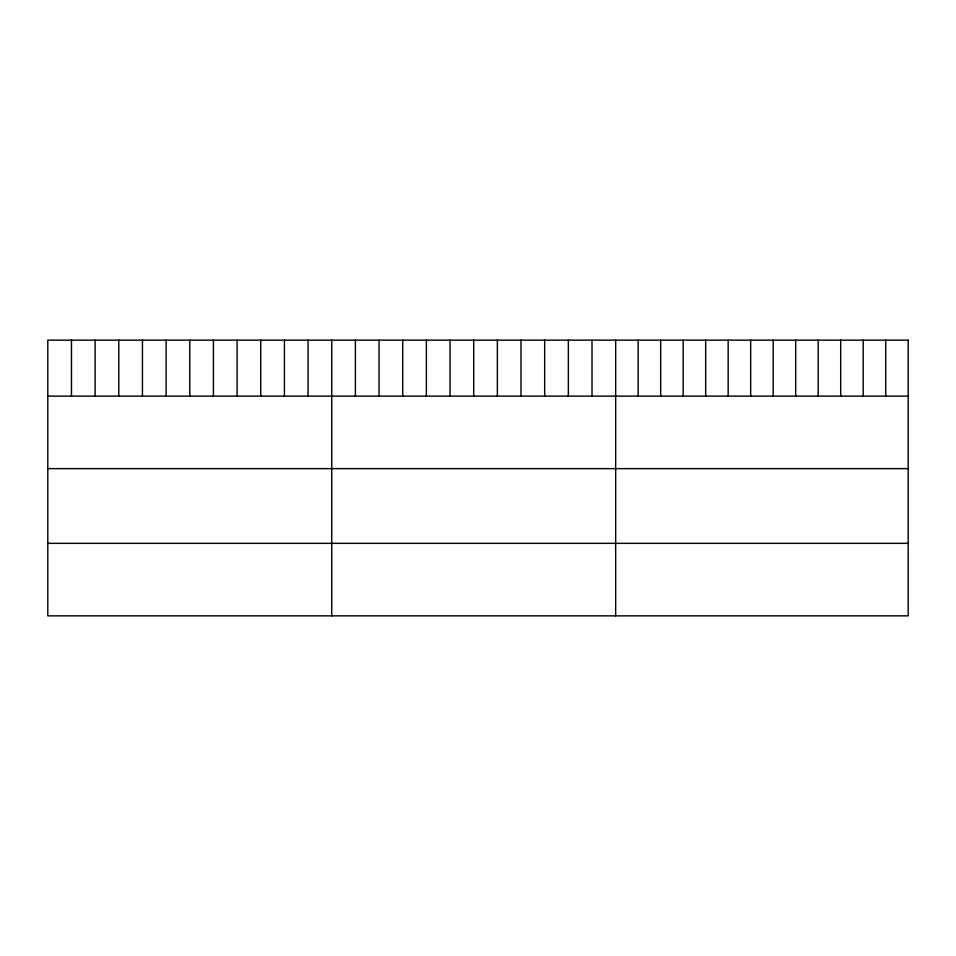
<?xml version="1.0" encoding="UTF-8"?>
<svg xmlns="http://www.w3.org/2000/svg" width="956" height="956" viewBox="0 0 956 956"><rect width="100%" height="100%" fill="white"/><g stroke="black" fill="none" stroke-linecap="round" stroke-linejoin="round"><path stroke-width="1.43" d="M47.8 396.131L908.2 396.131M47.8 468.631L908.2 468.631M47.8 543.343L908.2 543.343M885.698 340.145L885.698 396.131M863.196 340.145L863.196 396.131M840.694 340.145L840.694 396.131M818.193 340.145L818.193 396.131M795.691 340.145L795.691 396.131M773.189 340.145L773.189 396.131M750.675 340.145L750.675 396.131M728.173 340.145L728.173 396.131M705.671 340.145L705.671 396.131M683.17 340.145L683.17 396.131M660.668 340.145L660.668 396.131M638.166 340.145L638.166 396.131M615.664 340.145L615.664 615.855M592.003 340.145L592.003 396.131M568.342 340.145L568.342 396.131M544.681 340.145L544.681 396.131M521.02 340.145L521.02 396.131M497.359 340.145L497.359 396.131M473.698 340.145L473.698 396.131M450.037 340.145L450.037 396.131M426.376 340.145L426.376 396.131M402.715 340.145L402.715 396.131M379.054 340.145L379.054 396.131M355.393 340.145L355.393 396.131M331.732 340.145L331.732 615.855M308.071 340.145L308.071 396.131M284.41 340.145L284.41 396.131M260.749 340.145L260.749 396.131M237.088 340.145L237.088 396.131M213.427 340.145L213.427 396.131M189.766 340.145L189.766 396.131M166.105 340.145L166.105 396.131M142.444 340.145L142.444 396.131M118.783 340.145L118.783 396.131M95.122 340.145L95.122 396.131M71.461 340.145L71.461 396.131M908.2 340.145L47.8 340.145L47.8 615.855L908.2 615.855L908.2 340.145"/></g></svg>
